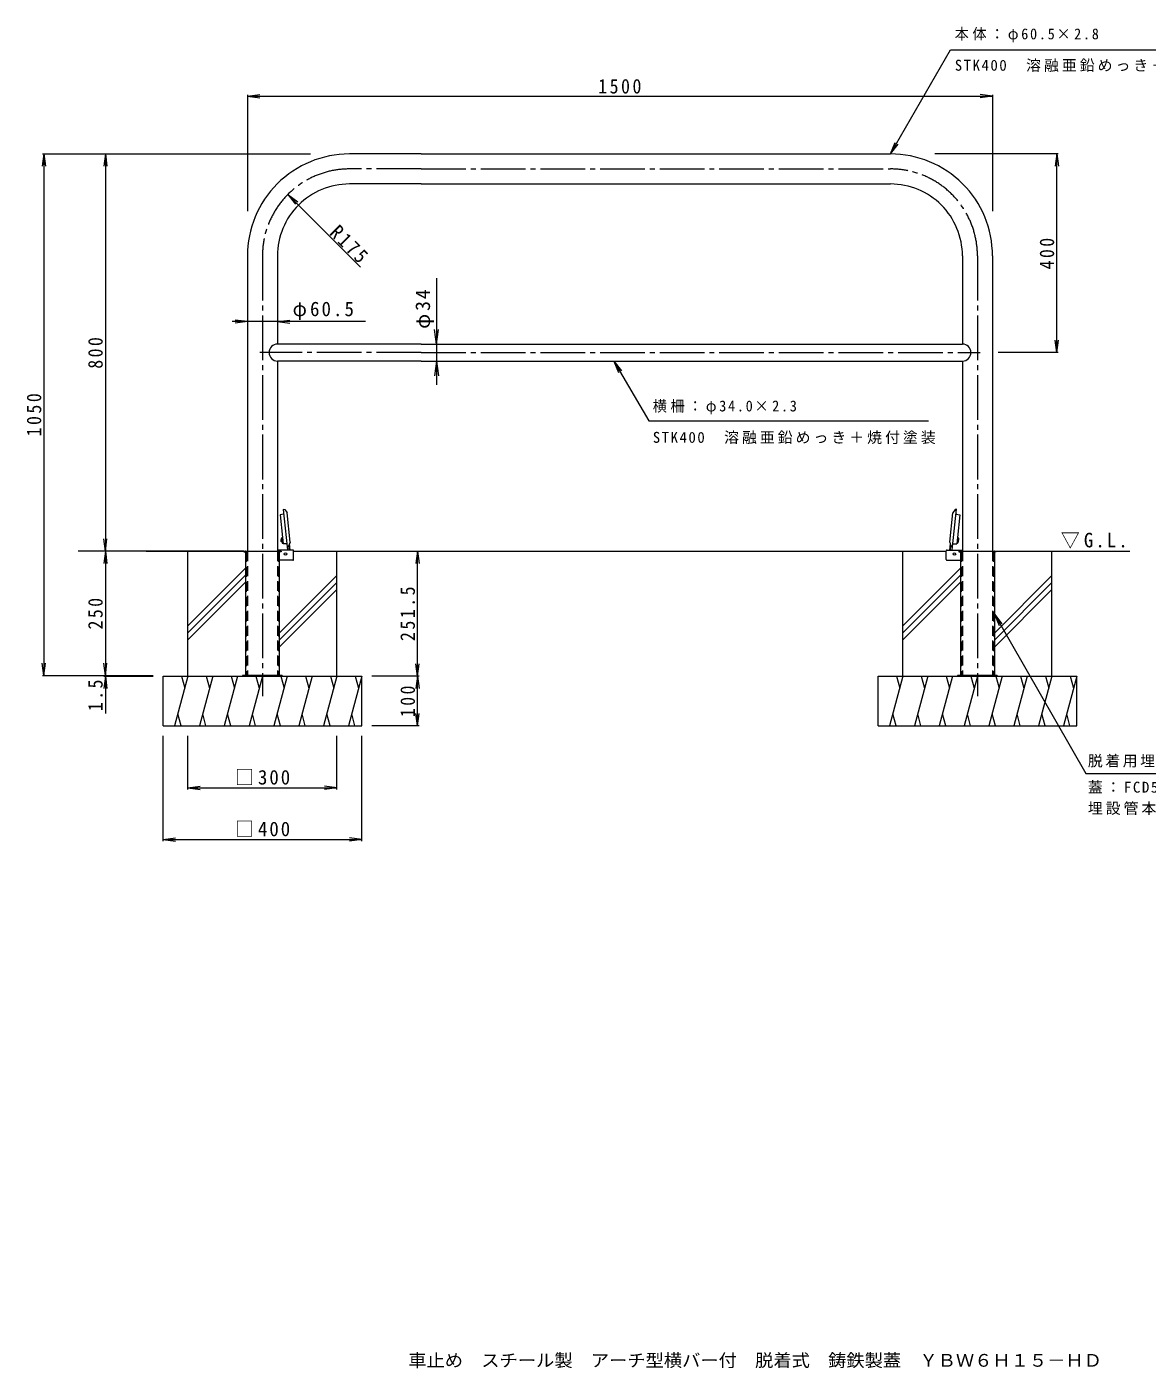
# Model space of a CAD drawing. Units: millimetres at full size, sheet at 1:10; some dimension numbers follow another scale. Extents: x -1722 to 1780, y -1371 to 1330.
# Drawn here: x -1722 to 534, y -1371 to 1330 of the extents above; entities that cross this region are included whole.
import ezdxf
from ezdxf.enums import TextEntityAlignment as Align

# ---------------------------------------------------------------- set-up
doc = ezdxf.new("R2010")
doc.units = ezdxf.units.MM
doc.header["$LTSCALE"] = 10
doc.linetypes.add('CHAIN2', pattern=[12, 9, -1, 1, -1])
doc.linetypes.add('DASHED2', pattern=[3, 2, -1])
for name, color, linetype, lineweight in [('C-0', 4, 'Continuous', 9), ('C-1', 7, 'Continuous', 9), ('C-2', 3, 'Continuous', 9), ('C-3', 3, 'DASHED2', 9), ('C-4', 7, 'Continuous', 9), ('C-5', 7, 'Continuous', 9), ('C-6', 2, 'Continuous', 9), ('C-9', 7, 'Continuous', 9), ('C-B', 2, 'Continuous', 9), ('C-E', 6, 'Continuous', 5)]:
    doc.layers.add(name, color=color, linetype=linetype, lineweight=lineweight)
doc.layers.add('F-F', color=2, linetype='Continuous')
doc.styles.add('ＭＳ ゴシック', font='')
doc.styles.get('ＭＳ ゴシック').set_extended_font_data('MS Gothic')

msp = doc.modelspace()

# ---------------------------------------------------------------- linework, layer by layer
at = {"layer": 'C-0', "color": 7, "linetype": 'CHAIN2'}
for p, q in [((-927.44, 1044.04), (-1072.19, 1044.04)), ((-927.44, 1044.04), (17.31, 1044.04)), ((-1247.19, 869.04), (-1247.19, -17.61)), ((192.31, 869.04), (192.31, -17.61)), ((-927.44, 674.29), (-1252.37, 674.29)), ((-927.44, 674.29), (197.49, 674.29))]:
    msp.add_line(p, q, dxfattribs=at)
at = {"layer": 'C-0'}
for p, q in [((-1196.82, 283.09), (-1204.74, 358.49)), ((-1204.49, 358.7), (-1202.1, 358.05)), ((-1202.1, 358.05), (-1197.49, 351.7)), ((-1191.28, 292.6), (-1197.49, 351.7)), ((136.39, 292.6), (142.61, 351.7)), ((147.22, 358.05), (142.61, 351.7)), ((-1204.64, 349.18), (-1211.63, 347.55)), ((149.76, 349.18), (156.75, 347.55)), ((-1284.69, 274.29), (-1284.69, 272.79)), ((-1284.69, 274.29), (-1284.69, 272.79)), ((-1284.69, 274.29), (-1209.69, 274.29)), ((-1284.69, 272.79), (-1281.19, 272.79)), ((-1281.19, 272.79), (-1281.19, 24.29)), ((-1213.19, 272.79), (-1213.19, 24.29)), ((-1209.69, 272.79), (-1213.19, 272.79)), ((-1209.69, 274.29), (-1209.69, 272.79)), ((-1198.32, 289.03), (-1205.5, 289.17)), ((-1191.28, 292.6), (-1192.46, 289.52)), ((136.39, 292.6), (137.58, 289.52)), ((143.43, 289.03), (150.61, 289.17)), ((154.81, 274.29), (154.81, 272.79)), ((154.81, 274.29), (154.81, 272.79)), ((154.81, 274.29), (229.81, 274.29)), ((154.81, 272.79), (158.31, 272.79)), ((158.31, 272.79), (158.31, 24.29)), ((226.31, 272.79), (226.31, 24.29)), ((229.81, 272.79), (226.31, 272.79)), ((229.81, 274.29), (229.81, 272.79))]:
    msp.add_line(p, q, dxfattribs=at)
at = {"layer": 'C-0', "linetype": 'DASHED2'}
for p, q in [((-1279.69, 272.79), (-1279.69, 24.29)), ((-1214.69, 272.79), (-1214.69, 24.29)), ((159.81, 272.79), (159.81, 24.29)), ((224.81, 272.79), (224.81, 24.29))]:
    msp.add_line(p, q, dxfattribs=at)
at = {"layer": 'C-0'}
for points in [[(141.93, 283.09), (149.88, 358.78), (147.22, 358.05)], [(-1211.63, 347.55), (-1206.84, 301.95), (-1206.84, 301.9)], [(156.75, 347.55), (151.96, 301.95), (151.95, 301.9)]]:
    msp.add_lwpolyline(points, dxfattribs=at)
at = {"layer": 'C-0', "color": 7, "linetype": 'CHAIN2'}
for centre, start, end in [((-1072.19, 869.04), 89.99976, 180), ((17.31, 869.04), 0, 90.00024)]:
    msp.add_arc(centre, 175, start, end, dxfattribs=at)
at = {"layer": 'C-0'}
for centre, radius, start, end in [((-1204.54, 358.51), 0.2, 74.79398, 186), ((149.65, 358.51), 0.2, 354, 105.20602), ((-1204.87, 350.15), 1, 283.12502, 6), ((149.98, 350.15), 1, 174, 256.87498), ((-1198.34, 288.03), 1, 6, 88.87498), ((-1196.62, 283.11), 0.2, 186, 297.20602), ((141.73, 283.11), 0.2, 242.79398, 354), ((143.45, 288.03), 1, 91.12502, 174)]:
    msp.add_arc(centre, radius, start, end, dxfattribs=at)
at = {"layer": 'C-0', "linetype": 'DASHED2'}
for centre, start, end in [((-1281.19, 272.79), 0, 90), ((-1213.19, 272.79), 90, 180), ((158.31, 272.79), 0, 90), ((226.31, 272.79), 90, 180)]:
    msp.add_arc(centre, 1.5, start, end, dxfattribs=at)
at = {"layer": 'C-1', "color": 4}
for p, q in [((-1206.84, 301.9), (-1205.5, 289.17)), ((151.95, 301.9), (150.61, 289.17)), ((-1194.38, 284.54), (-1196.52, 282.93)), ((-1192.46, 289.52), (-1194.38, 284.54)), ((137.58, 289.52), (139.49, 284.54)), ((139.49, 284.54), (141.64, 282.93))]:
    msp.add_line(p, q, dxfattribs=at)
at = {"layer": 'C-1', "color": 3}
for p, q in [((-1185.94, 276.59), (-1216.94, 276.59)), ((-1184.44, 257.59), (-1184.44, 275.09)), ((129.56, 257.59), (129.56, 275.09)), ((131.06, 276.59), (162.06, 276.59)), ((-1185.94, 256.09), (-1213.19, 256.09)), ((131.06, 256.09), (158.31, 256.09))]:
    msp.add_line(p, q, dxfattribs=at)
at = {"layer": 'C-1'}
for p, q in [((-1287.19, 24.29), (-1287.19, 22.79)), ((-1207.19, 24.29), (-1287.19, 24.29)), ((-1259.69, 24.29), (-1259.69, 22.79)), ((-1234.69, 24.29), (-1234.69, 22.79)), ((-1207.19, 24.29), (-1207.19, 22.79)), ((152.31, 24.29), (152.31, 22.79)), ((232.31, 24.29), (152.31, 24.29)), ((179.81, 24.29), (179.81, 22.79)), ((204.81, 24.29), (204.81, 22.79)), ((232.31, 24.29), (232.31, 22.79))]:
    msp.add_line(p, q, dxfattribs=at)
at = {"layer": 'C-1', "color": 3}
for centre, start, end in [((-1185.94, 275.09), 0, 90), ((131.06, 275.09), 90, 180), ((-1185.94, 257.59), 270, 0), ((131.06, 257.59), 180, 270)]:
    msp.add_arc(centre, 1.5, start, end, dxfattribs=at)
at = {"layer": 'C-2'}
for p, q in [((-927.44, 1074.29), (-1072.19, 1074.29)), ((-927.44, 1074.29), (17.31, 1074.29)), ((-927.44, 1013.79), (-1072.19, 1013.79)), ((-927.44, 1013.79), (17.31, 1013.79)), ((-1277.44, 869.04), (-1277.44, 274.29)), ((-1216.94, 869.04), (-1216.94, 691.29)), ((162.06, 869.04), (162.06, 691.29)), ((222.56, 869.04), (222.56, 274.29)), ((-927.44, 691.29), (-1216.94, 691.29)), ((-927.44, 691.29), (162.06, 691.29)), ((-1216.94, 657.29), (-1216.94, 274.29)), ((-927.44, 657.29), (-1216.94, 657.29)), ((-927.44, 657.29), (162.06, 657.29)), ((162.06, 657.29), (162.06, 274.29))]:
    msp.add_line(p, q, dxfattribs=at)
for centre, radius, start, end in [((-1072.19, 869.04), 205.25, 89.99977, 180), ((17.31, 869.04), 205.25, 0, 90.00023), ((-1072.19, 869.04), 144.75, 89.9998, 180), ((17.31, 869.04), 144.75, 0, 90.0002), ((-1216.94, 674.29), 17, 90, 270), ((162.06, 674.29), 17, 270, 90)]:
    msp.add_arc(centre, radius, start, end, dxfattribs=at)
at = {"layer": 'C-3'}
for p, q in [((-1277.44, 274.29), (-1277.44, 24.29)), ((-1216.94, 274.29), (-1216.94, 24.29)), ((162.06, 274.29), (162.06, 24.29)), ((222.56, 274.29), (222.56, 24.29))]:
    msp.add_line(p, q, dxfattribs=at)
at = {"layer": 'C-4'}
for p, q in [((-1277.44, 1190.55), (-1252.66, 1193.81)), ((-1277.44, 1193.55), (-1277.44, 958.96)), ((-1277.44, 1190.55), (222.56, 1190.55)), ((-1277.44, 1190.55), (-1252.66, 1187.28)), ((222.56, 1190.55), (197.77, 1193.81)), ((222.56, 1190.55), (197.77, 1187.28)), ((222.56, 1193.55), (222.56, 958.96)), ((-1687.06, 1074.29), (-1690.33, 1049.51)), ((-1690.06, 1074.29), (-1150.49, 1074.29)), ((-1687.06, 1074.29), (-1683.8, 1049.51)), ((-1687.06, 1074.29), (-1687.06, 24.29)), ((-1563.42, 1074.29), (-1566.68, 1049.51)), ((-1563.42, 1074.29), (-1560.16, 1049.51)), ((-1563.42, 1074.29), (-1563.42, 274.29)), ((355.11, 1074.29), (106.37, 1074.29)), ((352.11, 1074.29), (348.85, 1049.51)), ((352.11, 1074.29), (355.37, 1049.51)), ((352.11, 674.29), (352.11, 1074.29)), ((-1195.9, 992.83), (-1176.06, 977.61)), ((-896.85, 823.87), (-896.85, 609.24)), ((-1039.84, 736.65), (-1307.91, 736.65)), ((-1277.44, 736.65), (-1302.23, 739.91)), ((-1277.44, 736.65), (-1302.23, 733.39)), ((-1277.44, 736.65), (-1277.44, 734.85)), ((-1216.94, 736.65), (-1192.16, 739.91)), ((-1216.94, 736.65), (-1192.16, 733.39)), ((-1216.94, 736.65), (-1216.94, 734.85)), ((-896.85, 691.29), (-900.77, 721.04)), ((-896.85, 691.29), (-892.94, 721.04)), ((-896.85, 691.29), (-893.85, 691.29)), ((352.11, 674.29), (348.85, 699.08)), ((352.11, 674.29), (355.37, 699.08)), ((-896.85, 657.29), (-900.77, 627.55)), ((-896.85, 657.29), (-892.94, 627.55)), ((-896.85, 657.29), (-893.85, 657.29)), ((355.11, 674.29), (233.92, 674.29)), ((-1563.42, 274.29), (-1566.68, 299.08)), ((-1563.42, 274.29), (-1560.16, 299.08)), ((-1563.42, 274.29), (-1566.68, 249.51)), ((-1563.42, 274.29), (-1563.42, 22.79)), ((-1563.42, 274.29), (-1560.16, 249.51)), ((-934.8, 274.29), (-938.06, 249.51)), ((-934.8, 22.79), (-934.8, 274.29)), ((-934.8, 274.29), (-931.53, 249.51)), ((-1687.06, 24.29), (-1690.33, 49.08)), ((-1687.06, 24.29), (-1683.8, 49.08)), ((-1563.42, 24.29), (-1566.68, 49.08)), ((-1563.42, 24.29), (-1566.68, 49.08)), ((-1563.42, 24.29), (-1560.16, 49.08)), ((-1563.42, 24.29), (-1560.16, 49.08)), ((-934.8, 22.79), (-938.06, 47.58)), ((-934.8, 22.79), (-931.53, 47.58)), ((-1690.06, 24.29), (-1467.19, 24.29)), ((-1563.42, 22.79), (-1566.68, -1.99)), ((-1566.42, 22.79), (-1467.19, 22.79)), ((-1563.42, 22.79), (-1560.16, -1.99)), ((-1563.42, 22.79), (-1563.42, -52.16)), ((-931.8, 22.79), (-1027.19, 22.79)), ((-934.8, 22.79), (-938.06, -1.99)), ((-934.8, -77.21), (-934.8, 22.79)), ((-934.8, 22.79), (-931.53, -1.99)), ((-934.8, -77.21), (-938.06, -52.42)), ((-934.8, -77.21), (-931.53, -52.42)), ((-931.8, -77.21), (-1027.19, -77.21)), ((-1447.19, -309.31), (-1447.19, -97.21)), ((-1397.19, -205.2), (-1397.19, -97.21)), ((-1097.19, -205.2), (-1097.19, -97.21)), ((-1047.19, -309.31), (-1047.19, -97.21)), ((-1397.19, -202.2), (-1372.41, -198.93)), ((-1397.19, -202.2), (-1097.19, -202.2)), ((-1397.19, -202.2), (-1372.41, -205.46)), ((-1097.19, -202.2), (-1121.98, -198.93)), ((-1097.19, -202.2), (-1121.98, -205.46)), ((-1447.19, -306.31), (-1422.41, -303.05)), ((-1447.19, -306.31), (-1047.19, -306.31)), ((-1447.19, -306.31), (-1422.41, -309.57)), ((-1047.19, -306.31), (-1071.98, -303.05)), ((-1047.19, -306.31), (-1071.98, -309.57))]:
    msp.add_line(p, q, dxfattribs=at)
msp.add_lwpolyline([(-1049.45, 846.28), (-1195.9, 992.83), (-1180.68, 972.99)], dxfattribs=at)
at = {"layer": 'C-5'}
for p, q in [((17.31, 1074.29), (138.19, 1283.68)), ((138.19, 1283.68), (701.56, 1283.69)), ((17.31, 1074.29), (26.87, 1097.39)), ((17.31, 1074.29), (32.52, 1094.13)), ((-539.68, 657.29), (-469.61, 536.69)), ((-539.68, 657.29), (-524.46, 637.46)), ((-539.68, 657.29), (-530.12, 634.2)), ((-469.61, 536.69), (93.59, 536.69)), ((226.31, 147.93), (235.87, 124.83)), ((226.31, 147.93), (241.53, 128.1)), ((226.31, 147.93), (410.34, -173.11)), ((410.34, -173.11), (864.55, -173.11))]:
    msp.add_line(p, q, dxfattribs=at)
at = {"layer": 'C-6'}
for p, q in [((-1208.94, 298.91), (-1209.65, 298.03)), ((-1209.65, 298.03), (-1208.45, 298.16)), ((-1209.19, 293.66), (-1209.65, 298.03)), ((-1208.94, 298.91), (-1208.54, 298.95)), ((154.76, 298.03), (153.57, 298.16)), ((154.05, 298.91), (153.65, 298.95)), ((154.05, 298.91), (154.76, 298.03)), ((154.3, 293.66), (154.76, 298.03)), ((-1209.19, 293.66), (-1207.99, 293.78)), ((-1208.31, 292.95), (-1209.19, 293.66)), ((-1208.31, 292.95), (-1207.91, 292.99)), ((-1191.31, 276.59), (-1192.62, 289.11)), ((136.42, 276.59), (137.74, 289.11)), ((153.42, 292.95), (153.02, 292.99)), ((154.3, 293.66), (153.11, 293.78)), ((153.42, 292.95), (154.3, 293.66))]:
    msp.add_line(p, q, dxfattribs=at)
at = {"layer": 'C-6', "color": 6, "lineweight": 5}
for p, q in [((-1284.69, 274.29), (-1618.44, 274.3)), ((-1184.44, 274.29), (129.56, 274.29)), ((222.56, 274.29), (498.97, 274.3))]:
    msp.add_line(p, q, dxfattribs=at)
at = {"layer": 'C-9'}
for p, q in [((-1196.13, 276.59), (-1196.82, 283.09)), ((-1192.92, 276.59), (-1193.88, 285.82)), ((138.03, 276.59), (139, 285.82)), ((141.25, 276.59), (141.93, 283.09))]:
    msp.add_line(p, q, dxfattribs=at)
at = {"layer": 'C-B'}
for p, q in [((-1208.75, 300.94), (-1208.39, 301.74)), ((-1208.75, 300.94), (-1207.7, 291)), ((-1208.39, 301.74), (-1206.84, 301.9)), ((153.51, 301.74), (151.95, 301.9)), ((153.86, 300.94), (152.82, 291)), ((153.86, 300.94), (153.51, 301.74)), ((-1207.7, 291), (-1207.19, 290.3)), ((-1207.19, 290.3), (-1205.63, 290.46)), ((152.31, 290.3), (150.75, 290.46)), ((152.82, 291), (152.31, 290.3))]:
    msp.add_line(p, q, dxfattribs=at)
at = {"layer": 'C-E'}
for p, q in [((-1481.41, 274.29), (-1284.69, 274.29)), ((-1397.19, 22.79), (-1397.19, 274.29)), ((-1184.44, 274.29), (-1013.79, 274.29)), ((-1097.19, 22.79), (-1097.19, 274.29)), ((-541.91, 274.29), (129.56, 274.29)), ((42.31, 22.79), (42.31, 274.29)), ((229.81, 274.29), (425.71, 274.29)), ((342.31, 22.79), (342.31, 274.29)), ((-1281.19, 240.1), (-1397.19, 124.1)), ((-1281.19, 225.96), (-1397.19, 109.96)), ((-1097.19, 225.22), (-1213.19, 109.22)), ((158.31, 240.1), (42.31, 124.1)), ((158.31, 225.96), (42.31, 109.96)), ((342.31, 225.22), (226.31, 109.22)), ((-1281.19, 211.82), (-1397.19, 95.82)), ((-1097.19, 211.08), (-1213.19, 95.08)), ((-1097.19, 196.94), (-1213.19, 80.94)), ((158.31, 211.82), (42.31, 95.82)), ((342.31, 211.08), (226.31, 95.08)), ((342.31, 196.94), (226.31, 80.94)), ((-1447.19, 22.79), (-1047.19, 22.79)), ((-1447.19, -77.21), (-1447.19, 22.79)), ((-1397.19, 22.79), (-1423.99, -77.21)), ((-1410.24, 22.79), (-1403.72, -1.56)), ((-1347.19, 22.79), (-1373.99, -77.21)), ((-1360.24, 22.79), (-1353.72, -1.56)), ((-1297.19, 22.79), (-1323.99, -77.21)), ((-1310.24, 22.79), (-1303.72, -1.56)), ((-1247.19, 22.79), (-1273.99, -77.21)), ((-1260.24, 22.79), (-1253.72, -1.56)), ((-1197.19, 22.79), (-1223.99, -77.21)), ((-1210.24, 22.79), (-1203.72, -1.56)), ((-1147.19, 22.79), (-1173.99, -77.21)), ((-1160.24, 22.79), (-1153.72, -1.56)), ((-1097.19, 22.79), (-1123.99, -77.21)), ((-1110.24, 22.79), (-1103.72, -1.56)), ((-1047.19, 22.79), (-1073.99, -77.21)), ((-1060.24, 22.79), (-1053.72, -1.56)), ((-1047.19, -77.21), (-1047.19, 22.79)), ((-7.69, 22.79), (392.31, 22.79)), ((-7.69, -77.21), (-7.69, 22.79)), ((42.31, 22.79), (15.51, -77.21)), ((29.26, 22.79), (35.78, -1.56)), ((92.31, 22.79), (65.51, -77.21)), ((79.26, 22.79), (85.78, -1.56)), ((142.31, 22.79), (115.51, -77.21)), ((129.26, 22.79), (135.78, -1.56)), ((192.31, 22.79), (165.51, -77.21)), ((179.26, 22.79), (185.78, -1.56)), ((242.31, 22.79), (215.51, -77.21)), ((229.26, 22.79), (235.78, -1.56)), ((292.31, 22.79), (265.51, -77.21)), ((279.26, 22.79), (285.78, -1.56)), ((342.31, 22.79), (315.51, -77.21)), ((329.26, 22.79), (335.78, -1.56)), ((392.31, 22.79), (365.51, -77.21)), ((379.26, 22.79), (385.78, -1.56)), ((392.31, -77.21), (392.31, 22.79)), ((-1410.94, -77.21), (-1417.46, -52.86)), ((-1360.94, -77.21), (-1367.46, -52.86)), ((-1310.94, -77.21), (-1317.46, -52.86)), ((-1260.94, -77.21), (-1267.46, -52.86)), ((-1210.94, -77.21), (-1217.46, -52.86)), ((-1160.94, -77.21), (-1167.46, -52.86)), ((-1110.94, -77.21), (-1117.46, -52.86)), ((-1060.94, -77.21), (-1067.46, -52.86)), ((28.56, -77.21), (22.04, -52.86)), ((78.56, -77.21), (72.04, -52.86)), ((128.56, -77.21), (122.04, -52.86)), ((178.56, -77.21), (172.04, -52.86)), ((228.56, -77.21), (222.04, -52.86)), ((278.56, -77.21), (272.04, -52.86)), ((328.56, -77.21), (322.04, -52.86)), ((378.56, -77.21), (372.04, -52.86)), ((-1447.19, -77.21), (-1047.19, -77.21)), ((-7.69, -77.21), (392.31, -77.21))]:
    msp.add_line(p, q, dxfattribs=at)
at = {"layer": 'C-E', "color": 4, "lineweight": 9}
for centre in [(-1200.84, 268.79), (145.96, 268.79)]:
    msp.add_circle(centre, 2.5, dxfattribs=at)

# ---------------------------------------------------------------- texts
at = {"layer": 'C-4', "color": 2, "char_height": 29.33, "attachment_point": 7, "style": 'ＭＳ ゴシック'}
for s, insert in [('\\T1.28;\\W0.9;1500', (-571.19, 1195.55)), ('\\T1.22;\\W0.95;φ60.5', (-1186.48, 739.65)), ('\\T1.21;\\W0.95;□300', (-1302.19, -196.2)), ('\\T1.21;\\W0.95;□400', (-1302.19, -300.31))]:
    msp.add_mtext(s, dxfattribs=dict(at, insert=insert))
for s, insert, rotation in [('\\T1.28;\\W0.9;R175', (-1114.13, 913.07), 315), ('\\T1.27;\\W0.9;400', (347.11, 841.79), 90), ('\\T1.19;φ34', (-901.85, 722.08), 90), ('\\T1.27;\\W0.9;800', (-1568.42, 641.79), 90), ('\\T1.28;\\W0.9;1050', (-1692.06, 505.54), 90), ('\\T1.28;\\W0.9;251.5', (-939.8, 93.54), 90), ('\\T1.27;\\W0.9;250', (-1568.42, 116.79), 90), ('\\T1.27;\\W0.9;1.5', (-1568.42, -47.62), 90), ('\\T1.27;\\W0.9;100', (-939.8, -59.71), 90)]:
    msp.add_mtext(s, dxfattribs=dict(at, insert=insert, rotation=rotation))
at = {"layer": 'C-5', "char_height": 21.99, "attachment_point": 7, "style": 'ＭＳ ゴシック'}
for s, insert in [('\\T1.25;\\W0.95;本体：φ60.5×2.8', (146.56, 1299.09)), ('\\T1.2;STK400\u3000溶融亜鉛めっき＋焼付塗装', (146.56, 1239.34)), ('\\T1.25;\\W0.95;横柵：φ34.0×2.3', (-461.41, 549.84)), ('\\T1.2;STK400\u3000溶融亜鉛めっき＋焼付塗装', (-461.41, 490.1)), ('\\T1.17;脱着用埋設管', (414.55, -161.25)), ('\\T1.21;蓋：FCD500\u3000溶融亜鉛めっき', (414.55, -214.2)), ('\\T1.2;埋設管本体：SUS', (414.55, -256.75))]:
    msp.add_mtext(s, dxfattribs=dict(at, insert=insert))
at = {"layer": 'C-5', "color": 2, "insert": (360.16, 279.52), "char_height": 29.33, "attachment_point": 7, "style": 'ＭＳ ゴシック'}
msp.add_mtext('\\T1.22;\\W0.95;▽G.L.', dxfattribs=at)
at = {"layer": 'F-F', "style": 'ＭＳ ゴシック', "width": 1.05}
msp.add_text('車止め\u3000スチール製\u3000アーチ型横バー付\u3000脱着式\u3000鋳鉄製蓋\u3000ＹＢＷ６Ｈ１５－ＨＤ', height=25.66, dxfattribs=at).set_placement((-953.55, -1375.43), align=Align.BOTTOM_LEFT)

doc.saveas('drawing.dxf')
